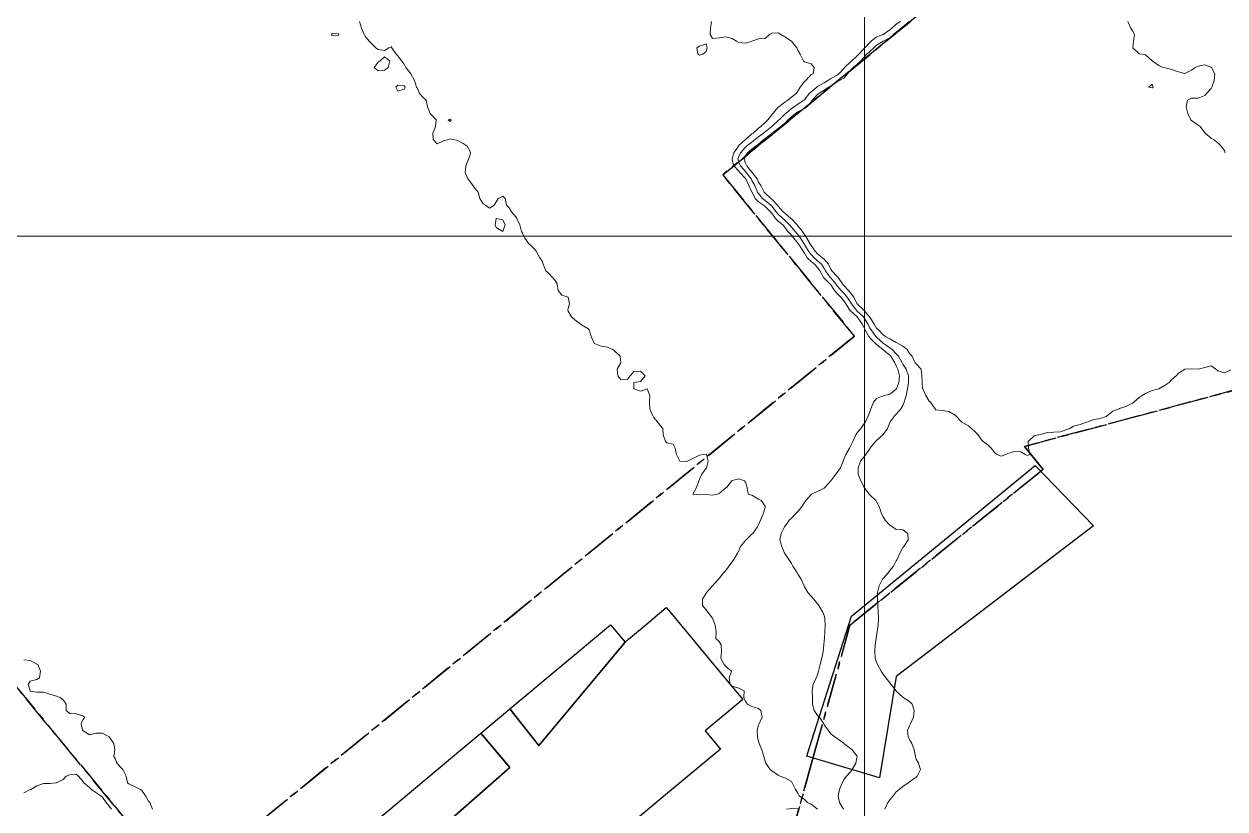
# Model space of a CAD drawing. Header units: centimetres. Extents: x 0 to 642158, y -847 to 649707.
# Drawn here: x 616602.8 to 616694.3, y 620943.8 to 621003.6 of the extents above; entities that cross this region are included whole.
import ezdxf

# ---------------------------------------------------------------- set-up
doc = ezdxf.new("R2010")
doc.units = ezdxf.units.CM
doc.header["$MEASUREMENT"] = 0
doc.linetypes.add('CENTERX2', pattern=[4, 2.5, -0.5, 0.5, -0.5])
doc.layers.add('MEV_grille', color=254, linetype='Continuous', lineweight=9)
doc.layers.add('WAL_topographie 0.5', color=253, linetype='Continuous', lineweight=20)
doc.layers.add('SPW_batiments', color=7, linetype='Continuous')
doc.layers.add('SPW_parcellaire cadastral', color=7, linetype='CENTERX2', lineweight=25, true_color=0xff0542)

# ---------------------------------------------------------------- blocks, each defined once
blk = doc.blocks.new('*U114')
at = {"layer": 'MEV_grille', "transparency": 33554687}
blk.add_lwpolyline([(-1338.461, 0), (1338.461, 0)], dxfattribs=at)
blk = doc.blocks.new('*U115')
at = {"layer": 'MEV_grille', "color": 0, "linetype": 'ByBlock', "lineweight": -2, "transparency": 16777216}
blk.add_blockref('*U114', (0, -1400), dxfattribs=at)
blk = doc.blocks.new('*U112')
at = {"layer": 'MEV_grille', "transparency": 33554687}
blk.add_lwpolyline([(0, 1825.476), (0, -1825.476)], dxfattribs=at)
blk = doc.blocks.new('*U113')
at = {"layer": 'MEV_grille', "color": 0, "linetype": 'ByBlock', "lineweight": -2, "transparency": 16777216}
blk.add_blockref('*U112', (1300, 0), dxfattribs=at)

msp = doc.modelspace()

# ---------------------------------------------------------------- linework, layer by layer
at = {"layer": 'SPW_batiments'}
for points in [[(616670.665, 620962.411), (616679.842, 620969.931), (616684.28, 620965.317), (616669.246, 620953.838), (616667.97, 620946.126), (616662.436, 620947.78), (616662.797, 620948.914), (616665.835, 620958.454), (616670.665, 620962.411)], [(616627.966, 620936.533), (616639.795, 620946.914), (616637.583, 620949.532), (616639.797, 620951.381), (616641.876, 620948.741), (616641.99, 620948.597), (616641.998, 620948.586), (616642.815, 620949.565), (616648.58, 620956.472), (616648.845, 620956.693), (616650.193, 620957.819), (616651.717, 620959.092), (616652.18, 620958.538), (616652.544, 620958.102), (616655.6, 620954.444), (616657.557, 620952.101), (616654.687, 620949.704)], [(616639.797, 620951.381), (616647.475, 620957.795), (616648.58, 620956.472), (616641.998, 620948.586), (616639.797, 620951.381)], [(616637.583, 620949.532), (616639.795, 620946.914), (616627.966, 620936.533), (616625.533, 620939.446), (616626.668, 620940.395), (616629.478, 620942.748), (616636.218, 620948.392), (616637.583, 620949.532)], [(616654.687, 620949.704), (616655.847, 620948.316), (616651.668, 620944.825), (616647.623, 620941.446)]]:
    msp.add_lwpolyline(points, dxfattribs=at)
at = {"layer": 'SPW_parcellaire cadastral'}
for points in [[(616666.054, 620979.771), (616614.722, 620937.858), (616586.727, 620971.802), (616585.791, 620971.038), (616566.317, 620994.924), (616567.242, 620995.68), (616539.521, 621029.708), (616535.215, 621035.212), (616620.686, 621105.289), (616625.34, 621099.609), (616688.472, 621022.554), (616679.177, 621014.989), (616681.136, 621012.591), (616656.021, 620992.067), (616666.054, 620979.771)], [(616591.099, 620930.57), (616569.151, 620957.403), (616575.121, 620962.322), (616580.815, 620967.015), (616576.067, 620972.816), (616574.505, 620974.724), (616559.801, 620992.686), (616548.607, 621006.362), (616543.606, 621012.471), (616537.795, 621007.717), (616531.924, 621002.915), (616517.432, 621020.631), (616535.215, 621035.212), (616539.521, 621029.708), (616567.242, 620995.68), (616566.317, 620994.924), (616585.791, 620971.038), (616586.727, 620971.802), (616614.722, 620937.858)], [(616725.447, 620976.685), (616726.289, 620975.633), (616725.859, 620975.281), (616725.742, 620975.411), (616719.607, 620982.253), (616719.602, 620982.258), (616703.252, 620977.874), (616679.014, 620971.374), (616680.429, 620969.619), (616665.719, 620957.761), (616662.942, 620947.797), (616648.311, 620895.015), (616618.639, 620932.979), (616614.722, 620937.858), (616666.054, 620979.771), (616656.021, 620992.067), (616681.136, 621012.591), (616679.177, 621014.989), (616688.472, 621022.554), (616707.663, 620998.875), (616709.455, 620996.641), (616709.658, 620996.388), (616725.447, 620976.685)], [(616703.252, 620977.874), (616705.259, 620970.066), (616725.859, 620975.281), (616789.025, 620897.565), (616816.871, 620864.549), (616819.201, 620861.786), (616791.606, 620814.788), (616777.504, 620810.829), (616747.043, 620804.653), (616736.762, 620806.494), (616725.425, 620812.186), (616717.783, 620816.022), (616706.308, 620829.905), (616705.058, 620828.784), (616702.226, 620826.244), (616700.619, 620828.294), (616648.311, 620895.015), (616662.942, 620947.797), (616665.719, 620957.761), (616680.429, 620969.619), (616679.014, 620971.374), (616703.252, 620977.874)]]:
    msp.add_lwpolyline(points, dxfattribs=at)
at = {"layer": 'WAL_topographie 0.5'}
for points in [[(616628.333, 621003.75), (616628.485, 621003.25), (616628.685, 621002.75), (616628.75, 621002.65), (616629.066, 621002.25), (616629.25, 621002.075), (616629.592, 621001.75), (616629.75, 621001.607), (616630.25, 621001.528), (616630.583, 621001.75), (616630.75, 621001.821), (616630.796, 621001.75), (616631.139, 621001.25), (616631.25, 621001.125), (616631.55, 621000.75), (616631.75, 621000.5), (616631.875, 621000.25), (616632.25, 620999.75), (616632.25, 620999.75), (616632.525, 620999.25), (616632.679, 620998.75), (616632.75, 620998.639), (616632.902, 620998.25), (616633.25, 620997.917), (616633.417, 620997.75), (616633.511, 620997.25), (616633.717, 620996.75), (616633.75, 620996.708), (616634.173, 620996.25), (616634.135, 620995.75), (616633.931, 620995.25), (616633.95, 620994.75), (616634.25, 620994.417), (616634.75, 620994.656), (616635.125, 620994.75), (616635.25, 620994.812), (616635.417, 620994.75), (616635.75, 620994.694), (616636.25, 620994.462), (616636.54, 620994.25), (616636.75, 620993.887), (616636.806, 620993.75), (616636.75, 620993.5), (616636.65, 620993.25), (616636.44, 620992.75), (616636.389, 620992.25), (616636.596, 620991.75), (616636.75, 620991.583), (616636.985, 620991.25), (616637.25, 620990.904), (616637.383, 620990.75), (616637.518, 620990.25), (616637.75, 620989.844), (616637.938, 620989.75), (616638.25, 620989.523), (616638.607, 620989.75), (616638.75, 620990), (616638.917, 620990.25), (616639.25, 620990.432), (616639.45, 620990.25), (616639.528, 620989.75), (616639.75, 620989.55), (616639.927, 620989.25), (616640.25, 620988.857), (616640.322, 620988.75), (616640.566, 620988.25), (616640.683, 620987.75), (616640.75, 620987.625), (616640.938, 620987.25), (616641.25, 620986.796), (616641.321, 620986.75), (616641.75, 620986.321), (616641.796, 620986.25), (616642.083, 620985.75), (616642.25, 620985.5), (616642.344, 620985.25), (616642.55, 620984.75), (616642.75, 620984.573), (616643.055, 620984.25), (616643.25, 620984.016), (616643.398, 620983.75), (616643.469, 620983.25), (616643.75, 620982.904), (616644.25, 620982.75), (616644.25, 620982.75), (616644.344, 620982.25), (616644.25, 620981.875), (616644.219, 620981.75), (616644.25, 620981.679), (616644.5, 620981.25), (616644.75, 620981.019), (616645.139, 620980.75), (616645.25, 620980.639), (616645.75, 620980.35), (616645.85, 620980.25), (616646, 620979.75), (616646.214, 620979.25), (616646.25, 620979.214), (616646.75, 620979.022), (616647.25, 620978.937), (616647.625, 620978.75), (616647.75, 620978.694), (616648.194, 620978.25), (616648.25, 620977.751), (616648.25, 620977.75), (616648.25, 620977.75), (616647.985, 620977.25), (616648.015, 620976.75), (616648.25, 620976.464), (616648.75, 620976.5), (616648.964, 620976.75), (616649.25, 620977.083), (616649.75, 620977.107), (616650.107, 620976.75), (616649.75, 620976.333), (616649.251, 620976.25), (616649.251, 620975.75), (616649.75, 620975.583), (616650.249, 620975.75), (616650.25, 620975.751), (616650.25, 620975.75), (616650.464, 620975.25), (616650.45, 620974.75), (616650.469, 620974.25), (616650.662, 620973.75), (616650.75, 620973.613), (616651.058, 620973.25), (616651.25, 620972.972), (616651.45, 620972.75), (616651.481, 620972.25), (616651.659, 620971.75), (616651.75, 620971.639), (616652.25, 620971.536), (616652.404, 620971.25), (616652.485, 620970.75), (616652.75, 620970.25), (616652.75, 620970.25), (616653.25, 620970.218), (616653.321, 620970.25), (616653.75, 620970.457), (616654.25, 620970.697), (616654.583, 620970.75), (616654.75, 620970.788), (616654.779, 620970.75), (616654.917, 620970.25), (616654.776, 620969.75), (616654.75, 620969.717), (616654.432, 620969.25), (616654.25, 620968.886), (616654.196, 620968.75), (616654.015, 620968.25), (616653.75, 620967.75), (616654.25, 620967.682), (616654.75, 620967.712), (616655.25, 620967.667), (616655.65, 620967.75), (616655.75, 620967.786), (616656.25, 620968.217), (616656.306, 620968.25), (616656.704, 620968.75), (616656.75, 620968.783), (616657.25, 620968.902), (616657.687, 620968.75), (616657.75, 620968.65), (616657.883, 620968.25), (616657.964, 620967.75), (616658.25, 620967.65), (616658.75, 620967.357), (616658.938, 620967.25), (616659.25, 620966.833), (616659.263, 620966.75), (616659.25, 620966.714), (616659.091, 620966.25), (616658.895, 620965.75), (616658.75, 620965.396), (616658.672, 620965.25), (616658.309, 620964.75), (616658.25, 620964.681), (616657.796, 620964.25), (616657.75, 620964.2), (616657.381, 620963.75), (616657.25, 620963.422), (616657.156, 620963.25), (616656.86, 620962.75), (616656.75, 620962.574), (616656.481, 620962.25), (616656.25, 620961.932), (616656.071, 620961.75), (616655.75, 620961.311), (616655.691, 620961.25), (616655.25, 620960.759), (616655.24, 620960.75), (616654.773, 620960.25), (616654.75, 620960.197), (616654.484, 620959.75), (616654.477, 620959.25), (616654.75, 620958.934), (616654.88, 620958.75), (616655.25, 620958.296), (616655.271, 620958.25), (616655.454, 620957.75), (616655.516, 620957.25), (616655.5, 620956.75), (616655.75, 620956.516), (616655.888, 620956.25), (616655.922, 620955.75), (616655.865, 620955.25), (616656.135, 620954.75), (616656.25, 620954.6), (616656.687, 620954.25), (616656.507, 620953.75), (616656.595, 620953.25), (616656.75, 620953.102), (616657.25, 620952.95), (616657.65, 620952.75), (616657.639, 620952.25), (616657.75, 620951.942), (616657.917, 620951.75), (616658.25, 620951.558), (616658.75, 620951.4), (616658.917, 620951.25), (616659.021, 620950.75), (616658.785, 620950.25), (616658.75, 620950.15), (616658.655, 620949.75), (616658.671, 620949.25), (616658.75, 620948.932), (616658.803, 620948.75), (616658.995, 620948.25), (616659.15, 620947.75), (616659.25, 620947.393), (616659.304, 620947.25), (616659.633, 620946.75), (616659.75, 620946.653), (616660.25, 620946.324), (616660.389, 620946.25), (616660.75, 620946.138), (616661.25, 620945.846), (616661.307, 620945.75), (616661.571, 620945.25), (616661.75, 620944.95), (616661.835, 620944.75), (616662.25, 620944.477), (616662.487, 620944.25), (616662.75, 620944.109), (616663.248, 620943.75)], [(616655.154, 621003.75), (616655.076, 621003.25), (616655.074, 621002.75), (616655.25, 621002.45), (616655.75, 621002.511), (616656.25, 621002.59), (616656.75, 621002.458), (616657.062, 621002.25), (616657.25, 621002.156), (616657.75, 621002.093), (616658.25, 621002.25), (616658.25, 621002.25), (616658.75, 621002.417), (616659.25, 621002.45), (616659.596, 621002.75), (616659.75, 621002.861), (616660.25, 621002.875), (616660.456, 621002.75), (616660.75, 621002.577), (616661.25, 621002.25), (616661.25, 621002.25), (616661.664, 621001.75), (616661.75, 621001.571), (616661.917, 621001.25), (616662.187, 621000.75), (616662.25, 621000.683), (616662.75, 621000.528), (616662.988, 621000.25), (616662.905, 620999.75), (616662.75, 620999.698), (616662.344, 620999.25), (616662.25, 620999.168), (616661.928, 620998.75), (616661.75, 620998.443), (616661.618, 620998.25), (616661.25, 620997.993), (616660.982, 620997.75), (616660.75, 620997.607), (616660.29, 620997.25), (616660.25, 620997.22), (616659.829, 620996.75), (616659.75, 620996.643), (616659.458, 620996.25), (616659.25, 620996.058), (616658.928, 620995.75), (616658.75, 620995.627), (616658.343, 620995.25), (616658.25, 620995.181), (616657.75, 620994.756), (616657.745, 620994.75), (616657.25, 620994.301), (616657.214, 620994.25), (616656.875, 620993.75), (616656.75, 620993.281), (616656.737, 620993.25), (616656.75, 620993.212), (616656.855, 620992.75), (616657.25, 620992.335), (616657.325, 620992.25), (616657.75, 620991.793), (616657.783, 620991.75), (616658.018, 620991.25), (616658.25, 620990.756), (616658.252, 620990.75), (616658.501, 620990.25), (616658.75, 620990.013), (616659.132, 620989.75), (616659.25, 620989.664), (616659.672, 620989.25), (616659.75, 620989.149), (616660.046, 620988.75), (616660.25, 620988.548), (616660.595, 620988.25), (616660.75, 620988.074), (616660.994, 620987.75), (616661.25, 620987.465), (616661.431, 620987.25), (616661.75, 620986.858), (616661.817, 620986.75), (616662.138, 620986.25), (616662.25, 620986.099), (616662.465, 620985.75), (616662.75, 620985.454), (616663.007, 620985.25), (616663.25, 620985), (616663.409, 620984.75), (616663.7, 620984.25), (616663.75, 620984.197), (616664.18, 620983.75), (616664.25, 620983.673), (616664.54, 620983.25), (616664.75, 620983.021), (616665.011, 620982.75), (616665.25, 620982.477), (616665.394, 620982.25), (616665.707, 620981.75), (616665.75, 620981.702), (616666.25, 620981.272), (616666.274, 620981.25), (616666.609, 620980.75), (616666.75, 620980.503), (616666.864, 620980.25), (616667.149, 620979.75), (616667.25, 620979.632), (616667.626, 620979.25), (616667.75, 620979.14), (616668.226, 620978.75), (616668.25, 620978.729), (616668.75, 620978.319), (616668.82, 620978.25), (616669.135, 620977.75), (616669.25, 620977.517), (616669.365, 620977.25), (616669.499, 620976.75), (616669.445, 620976.25), (616669.254, 620975.75), (616669.25, 620975.742), (616668.75, 620975.345), (616668.344, 620975.25), (616668.25, 620975.227), (616667.75, 620975.018), (616667.513, 620974.75), (616667.304, 620974.25), (616667.25, 620974.097), (616667.12, 620973.75), (616666.895, 620973.25), (616666.75, 620973.046), (616666.539, 620972.75), (616666.25, 620972.394), (616666.16, 620972.25), (616665.933, 620971.75), (616665.75, 620971.396), (616665.681, 620971.25), (616665.399, 620970.75), (616665.25, 620970.407), (616665.194, 620970.25), (616664.998, 620969.75), (616664.75, 620969.386), (616664.649, 620969.25), (616664.25, 620968.753), (616664.247, 620968.75), (616663.802, 620968.25), (616663.75, 620968.204), (616663.25, 620967.945), (616662.787, 620967.75), (616662.75, 620967.723), (616662.344, 620967.25), (616662.25, 620967.091), (616662.026, 620966.75), (616661.75, 620966.419), (616661.564, 620966.25), (616661.25, 620965.913), (616661.089, 620965.75), (616660.75, 620965.277), (616660.729, 620965.25), (616660.472, 620964.75), (616660.375, 620964.25), (616660.522, 620963.75), (616660.735, 620963.25), (616660.75, 620963.222), (616661.054, 620962.75), (616661.25, 620962.444), (616661.363, 620962.25), (616661.683, 620961.75), (616661.75, 620961.642), (616662, 620961.25), (616662.219, 620960.75), (616662.25, 620960.687), (616662.505, 620960.25), (616662.75, 620959.974), (616662.962, 620959.75), (616663.25, 620959.384), (616663.356, 620959.25), (616663.652, 620958.75), (616663.75, 620958.5), (616663.803, 620958.25), (616663.835, 620957.75), (616663.806, 620957.25), (616663.764, 620956.75), (616663.75, 620956.571), (616663.719, 620956.25), (616663.665, 620955.75), (616663.576, 620955.25), (616663.445, 620954.75), (616663.322, 620954.25), (616663.25, 620953.985), (616663.148, 620953.75), (616662.901, 620953.25), (616662.844, 620952.75), (616662.857, 620952.25), (616662.851, 620951.75), (616662.984, 620951.25), (616663.25, 620950.875), (616663.387, 620950.75), (616663.719, 620950.25), (616663.75, 620950.174), (616664.061, 620949.75), (616664.25, 620949.484), (616664.569, 620949.25), (616664.75, 620949.117), (616665.25, 620948.758), (616665.26, 620948.75), (616665.75, 620948.364), (616665.892, 620948.25), (616666.25, 620947.798), (616666.274, 620947.75), (616666.25, 620947.645), (616666.176, 620947.25), (616665.889, 620946.75), (616665.75, 620946.587), (616665.441, 620946.25), (616665.25, 620945.969), (616665.11, 620945.75), (616664.917, 620945.25), (616664.824, 620944.75), (616664.908, 620944.25), (616665.235, 620943.75)], [(616669.556, 621003.75), (616669.25, 621003.541), (616668.913, 621003.25), (616668.75, 621003.107), (616668.25, 621002.755), (616668.24, 621002.75), (616667.75, 621002.573), (616667.324, 621002.25), (616667.25, 621002.184), (616666.854, 621001.75), (616666.75, 621001.646), (616666.386, 621001.25), (616666.25, 621001.101), (616665.853, 621000.75), (616665.75, 621000.671), (616665.305, 621000.25), (616665.25, 621000.174), (616664.88, 620999.75), (616664.75, 620999.661), (616664.25, 620999.397), (616664.039, 620999.25), (616663.75, 620999.079), (616663.25, 620998.789), (616663.199, 620998.75), (616662.75, 620998.386), (616662.615, 620998.25), (616662.25, 620997.791), (616662.211, 620997.75), (616661.75, 620997.443), (616661.458, 620997.25), (616661.25, 620997.11), (616660.821, 620996.75), (616660.75, 620996.683), (616660.312, 620996.25), (616660.25, 620996.195), (616659.765, 620995.75), (616659.75, 620995.738), (616659.25, 620995.35), (616659.128, 620995.25), (616658.75, 620994.961), (616658.494, 620994.75), (616658.25, 620994.559), (616657.835, 620994.25), (616657.75, 620994.178), (616657.372, 620993.75), (616657.25, 620993.457), (616657.172, 620993.25), (616657.25, 620993.04), (616657.363, 620992.75), (616657.75, 620992.32), (616657.812, 620992.25), (616658.191, 620991.75), (616658.25, 620991.646), (616658.464, 620991.25), (616658.678, 620990.75), (616658.75, 620990.64), (616659.061, 620990.25), (616659.25, 620990.1), (616659.684, 620989.75), (616659.75, 620989.685), (616660.1, 620989.25), (616660.25, 620989.07), (616660.591, 620988.75), (616660.75, 620988.607), (616661.115, 620988.25), (616661.25, 620988.083), (616661.54, 620987.75), (616661.75, 620987.507), (616661.935, 620987.25), (616662.25, 620986.754), (616662.253, 620986.75), (616662.563, 620986.25), (616662.75, 620985.99), (616662.982, 620985.75), (616663.25, 620985.526), (616663.55, 620985.25), (616663.75, 620984.928), (616663.854, 620984.75), (616664.213, 620984.25), (616664.25, 620984.212), (616664.648, 620983.75), (616664.75, 620983.616), (616665.045, 620983.25), (616665.25, 620983.039), (616665.506, 620982.75), (616665.75, 620982.377), (616665.834, 620982.25), (616666.211, 620981.75), (616666.25, 620981.715), (616666.75, 620981.257), (616666.756, 620981.25), (616667.044, 620980.75), (616667.25, 620980.371), (616667.331, 620980.25), (616667.688, 620979.75), (616667.75, 620979.687), (616668.239, 620979.25), (616668.25, 620979.241), (616668.75, 620978.89), (616668.935, 620978.75), (616669.25, 620978.438), (616669.419, 620978.25), (616669.698, 620977.75), (616669.75, 620977.645), (616669.988, 620977.25), (616670.185, 620976.75), (616670.178, 620976.25), (616670.091, 620975.75), (616670, 620975.25), (616669.859, 620974.75), (616669.75, 620974.497), (616669.588, 620974.25), (616669.25, 620973.823), (616669.152, 620973.75), (616668.773, 620973.25), (616668.75, 620973.191), (616668.58, 620972.75), (616668.25, 620972.288), (616668.216, 620972.25), (616667.75, 620971.833), (616667.661, 620971.75), (616667.25, 620971.256), (616667.246, 620971.25), (616666.919, 620970.75), (616666.75, 620970.537), (616666.53, 620970.25), (616666.333, 620969.75), (616666.342, 620969.25), (616666.552, 620968.75), (616666.75, 620968.381), (616666.809, 620968.25), (616667.168, 620967.75), (616667.25, 620967.659), (616667.689, 620967.25), (616667.75, 620967.157), (616667.966, 620966.75), (616668.127, 620966.25), (616668.25, 620966.009), (616668.4, 620965.75), (616668.75, 620965.37), (616668.946, 620965.25), (616669.25, 620965.052), (616669.75, 620965.02), (616670.12, 620964.75), (616670.154, 620964.25), (616669.813, 620963.75), (616669.75, 620963.675), (616669.511, 620963.25), (616669.311, 620962.75), (616669.25, 620962.652), (616669.044, 620962.25), (616668.75, 620961.91), (616668.63, 620961.75), (616668.25, 620961.313), (616668.201, 620961.25), (616667.939, 620960.75), (616667.813, 620960.25), (616667.805, 620959.75), (616667.845, 620959.25), (616667.859, 620958.75), (616667.882, 620958.25), (616667.873, 620957.75), (616667.794, 620957.25), (616667.75, 620956.964), (616667.717, 620956.75), (616667.641, 620956.25), (616667.606, 620955.75), (616667.648, 620955.25), (616667.75, 620954.95), (616667.811, 620954.75), (616668.09, 620954.25), (616668.25, 620954.032), (616668.449, 620953.75), (616668.75, 620953.371), (616668.845, 620953.25), (616669.243, 620952.75), (616669.25, 620952.742), (616669.75, 620952.268), (616669.776, 620952.25), (616670.25, 620951.947), (616670.451, 620951.75), (616670.599, 620951.25), (616670.549, 620950.75), (616670.324, 620950.25), (616670.25, 620950.089), (616670.112, 620949.75), (616670.157, 620949.25), (616670.25, 620949.053), (616670.419, 620948.75), (616670.611, 620948.25), (616670.71, 620947.75), (616670.75, 620947.562), (616670.95, 620947.25), (616671.089, 620946.75), (616670.843, 620946.25), (616670.75, 620946.167), (616670.25, 620945.823), (616670.147, 620945.75), (616669.75, 620945.474), (616669.475, 620945.25), (616669.25, 620945.059), (616669, 620944.75), (616668.75, 620944.454), (616668.613, 620944.25), (616668.365, 620943.75)], [(616670.234, 621003.75), (616669.75, 621003.344), (616669.621, 621003.25), (616669.25, 621002.942), (616669.032, 621002.75), (616668.75, 621002.498), (616668.25, 621002.254), (616668.241, 621002.25), (616667.75, 621001.955), (616667.523, 621001.75), (616667.25, 621001.488), (616667.012, 621001.25), (616666.75, 621000.973), (616666.548, 621000.75), (616666.25, 621000.474), (616665.95, 621000.25), (616665.75, 621000.042), (616665.541, 620999.75), (616665.25, 620999.44), (616664.924, 620999.25), (616664.75, 620999.143), (616664.25, 620998.851), (616664.076, 620998.75), (616663.75, 620998.517), (616663.334, 620998.25), (616663.25, 620998.176), (616662.847, 620997.75), (616662.75, 620997.622), (616662.428, 620997.25), (616662.25, 620997.111), (616661.75, 620996.873), (616661.565, 620996.75), (616661.25, 620996.472), (616661.012, 620996.25), (616660.75, 620996.009), (616660.442, 620995.75), (616660.25, 620995.586), (616659.799, 620995.25), (616659.75, 620995.207), (616659.25, 620994.825), (616659.15, 620994.75), (616658.75, 620994.407), (616658.534, 620994.25), (616658.25, 620994.016), (616657.919, 620993.75), (616657.75, 620993.51), (616657.644, 620993.25), (616657.75, 620992.946), (616657.858, 620992.75), (616658.25, 620992.268), (616658.266, 620992.25), (616658.645, 620991.75), (616658.75, 620991.516), (616658.934, 620991.25), (616659.177, 620990.75), (616659.25, 620990.659), (616659.687, 620990.25), (616659.75, 620990.202), (616660.198, 620989.75), (616660.25, 620989.681), (616660.624, 620989.25), (616660.75, 620989.133), (616661.205, 620988.75), (616661.25, 620988.707), (616661.685, 620988.25), (616661.75, 620988.173), (616662.111, 620987.75), (616662.25, 620987.516), (616662.441, 620987.25), (616662.709, 620986.75), (616662.75, 620986.675), (616663.059, 620986.25), (616663.25, 620986.051), (616663.636, 620985.75), (616663.75, 620985.651), (616664.087, 620985.25), (616664.25, 620984.875), (616664.345, 620984.75), (616664.75, 620984.315), (616664.808, 620984.25), (616665.152, 620983.75), (616665.25, 620983.624), (616665.6, 620983.25), (616665.75, 620983.069), (616666.011, 620982.75), (616666.25, 620982.263), (616666.26, 620982.25), (616666.75, 620981.782), (616666.785, 620981.75), (616667.207, 620981.25), (616667.25, 620981.166), (616667.543, 620980.75), (616667.75, 620980.384), (616667.882, 620980.25), (616668.25, 620979.87), (616668.426, 620979.75), (616668.75, 620979.562), (616669.25, 620979.293), (616669.344, 620979.25), (616669.75, 620979.024), (616670.066, 620978.75), (616670.25, 620978.451), (616670.462, 620978.25), (616670.698, 620977.75), (616670.75, 620977.668), (616671.141, 620977.25), (616671.202, 620976.75), (616671.212, 620976.25), (616671.25, 620975.8), (616671.274, 620975.75), (616671.5, 620975.25), (616671.75, 620974.817), (616671.845, 620974.75), (616672.221, 620974.25), (616672.25, 620974.159), (616672.75, 620974.115), (616673.25, 620974.047), (616673.725, 620973.75), (616673.75, 620973.729), (616674.21, 620973.25), (616674.25, 620973.221), (616674.75, 620972.942), (616674.967, 620972.75), (616675.25, 620972.479), (616675.479, 620972.25), (616675.75, 620971.868), (616675.875, 620971.75), (616676.25, 620971.477), (616676.488, 620971.25), (616676.75, 620970.883), (616676.917, 620970.75), (616677.25, 620970.621), (616677.583, 620970.75), (616677.75, 620970.841), (616678.25, 620970.993), (616678.75, 620970.954), (616679.073, 620970.75), (616679.25, 620970.675), (616679.417, 620970.75), (616679.331, 620971.25), (616679.306, 620971.75), (616679.75, 620972.179), (616680.083, 620972.25), (616680.25, 620972.279), (616680.75, 620972.433), (616681.25, 620972.463), (616681.75, 620972.494), (616682.25, 620972.66), (616682.469, 620972.75), (616682.75, 620972.917), (616683.25, 620973.043), (616683.75, 620973.212), (616683.833, 620973.25), (616684.25, 620973.403), (616684.75, 620973.5), (616685.25, 620973.667), (616685.357, 620973.75), (616685.75, 620974.073), (616686.224, 620974.25), (616686.25, 620974.26), (616686.75, 620974.413), (616687.25, 620974.68), (616687.34, 620974.75), (616687.75, 620975.106), (616687.974, 620975.25), (616688.25, 620975.41), (616688.75, 620975.627), (616689.25, 620975.75), (616689.25, 620975.75), (616689.75, 620976.044), (616690.034, 620976.25), (616690.25, 620976.466), (616690.568, 620976.75), (616690.75, 620976.944), (616691.25, 620977.25), (616691.25, 620977.25), (616691.75, 620977.288), (616692.25, 620977.25), (616692.75, 620977.383), (616693.25, 620977.51), (616693.611, 620977.25), (616693.75, 620977.125), (616694.25, 620976.982), (616694.75, 620977.202)], [(616686.885, 621003.75), (616687.11, 621003.25), (616687.25, 621003.031), (616687.395, 621002.75), (616687.319, 621002.25), (616687.271, 621001.75), (616687.75, 621001.271), (616688, 621001.25), (616688.25, 621001.204), (616688.75, 621000.75), (616688.75, 621000.75), (616689.25, 621000.386), (616689.596, 621000.25), (616689.75, 621000.214), (616690.25, 621000.087), (616690.75, 620999.905), (616691.25, 620999.788), (616691.75, 621000.038), (616692.033, 621000.25), (616692.25, 621000.355), (616692.75, 621000.436), (616693.25, 621000.269), (616693.268, 621000.25), (616693.513, 620999.75), (616693.473, 620999.25), (616693.306, 620998.75), (616693.25, 620998.643), (616692.877, 620998.25), (616692.75, 620998.111), (616692.25, 620997.906), (616691.75, 620997.896), (616691.432, 620997.75), (616691.333, 620997.25), (616691.47, 620996.75), (616691.706, 620996.25), (616691.75, 620996.195), (616692.25, 620995.86), (616692.397, 620995.75), (616692.75, 620995.276), (616692.776, 620995.25), (616693.25, 620994.848), (616693.423, 620994.75), (616693.75, 620994.5), (616694, 620994.25), (616694.25, 620993.923), (616694.32, 620993.75)], [(616626.75, 621002.708), (616626.77, 621002.75), (616626.75, 621002.806), (616626.25, 621002.857), (616626.203, 621002.75), (616626.25, 621002.675), (616626.75, 621002.708)], [(616654.25, 621001.191), (616654.5, 621001.25), (616654.75, 621001.45), (616654.822, 621001.75), (616654.75, 621002.05), (616654.25, 621001.875), (616654.036, 621001.75), (616654.125, 621001.25), (616654.25, 621001.191)], [(616630.25, 621000.03), (616630.512, 621000.25), (616630.639, 621000.75), (616630.25, 621001.042), (616629.9, 621000.75), (616629.75, 621000.656), (616629.454, 621000.25), (616629.75, 620999.979), (616630.25, 621000.03)], [(616631.75, 620998.583), (616631.821, 620998.75), (616631.75, 620998.833), (616631.25, 620998.906), (616631.094, 620998.75), (616631.25, 620998.438), (616631.75, 620998.583)], [(616688.75, 620998.687), (616688.824, 620998.75), (616688.75, 620998.972), (616688.5, 620998.75), (616688.75, 620998.687)], [(616635.313, 620996.25), (616635.25, 620996.125), (616635.083, 620996.25), (616635.25, 620996.3), (616635.313, 620996.25)], [(616639.25, 620987.75), (616639.438, 620988.25), (616639.25, 620988.625), (616638.75, 620988.75), (616638.667, 620988.25), (616638.75, 620988.062), (616639.25, 620987.75)], [(616602.75, 620955.107), (616603.25, 620955.068), (616603.75, 620954.788), (616603.833, 620954.75), (616604.036, 620954.25), (616603.95, 620953.75), (616603.75, 620953.625), (616603.25, 620953.484), (616603.091, 620953.25), (616603.229, 620952.75), (616603.25, 620952.737), (616603.75, 620952.663), (616604.25, 620952.656), (616604.75, 620952.5), (616605.25, 620952.361), (616605.536, 620952.25), (616605.75, 620952.062), (616605.977, 620951.75), (616605.977, 620951.25), (616606.25, 620951.019), (616606.75, 620951), (616607.25, 620950.85), (616607.417, 620950.75), (616607.25, 620950.536), (616607.125, 620950.25), (616607.222, 620949.75), (616607.25, 620949.721), (616607.75, 620949.4), (616608.25, 620949.519), (616608.75, 620949.533), (616609.25, 620949.25), (616609.25, 620949.25), (616609.611, 620948.75), (616609.694, 620948.25), (616609.607, 620947.75), (616609.75, 620947.55), (616609.844, 620947.25), (616610.25, 620946.817), (616610.313, 620946.75), (616610.554, 620946.25), (616610.659, 620945.75), (616610.75, 620945.673), (616611.25, 620945.438), (616611.659, 620945.25), (616611.75, 620945.15), (616612.016, 620944.75), (616612.25, 620944.361), (616612.361, 620944.25), (616612.568, 620943.75)], [(616602.75, 620944.975), (616603.25, 620945.228), (616603.289, 620945.25), (616603.75, 620945.511), (616604.25, 620945.688), (616604.75, 620945.705), (616605.194, 620945.75), (616605.25, 620945.756), (616605.75, 620945.99), (616605.975, 620946.25), (616606.25, 620946.365), (616606.75, 620946.396), (616606.923, 620946.25), (616607.25, 620945.872), (616607.341, 620945.75), (616607.75, 620945.397), (616607.921, 620945.25), (616608.25, 620945.02), (616608.628, 620944.75), (616608.75, 620944.647), (616609.035, 620944.25), (616609.25, 620943.975), (616609.432, 620943.75)], [(616660.878, 620943.75), (616661.25, 620943.79), (616661.75, 620943.775), (616661.82, 620943.75)]]:
    msp.add_lwpolyline(points, dxfattribs=at)

# ---------------------------------------------------------------- block references
at = {"layer": 'MEV_grille', "transparency": 33554687}
for name, p in [('*U113', (615366.814, 620593.644)), ('*U115', (616669.481, 622387.381))]:
    msp.add_blockref(name, p, dxfattribs=at)

doc.saveas('drawing.dxf')
